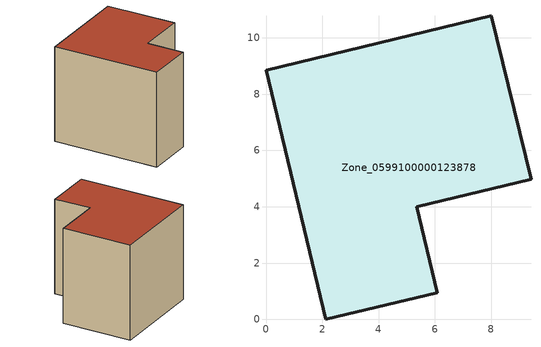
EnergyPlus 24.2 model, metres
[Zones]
Zone_0599100000123878
 floor ground (C_G): 5.35,4 6.08,0.95 2.13,0 0,8.85 8.01,10.79 9.42,4.97 z0
 wall outside (C_F): 0,8.85 2.13,0 6.08,0.95 5.35,4 9.42,4.97 8.01,10.79 0,8.85 z0:8.16
 roof outside (C_R): 9.42,4.97 8.01,10.79 0,8.85 2.13,0 6.08,0.95 5.35,4 z8.16
[BUILDING]
Pand.0599100000123878: North Axis=0; Terrain=City; Loads Convergence Tolerance Value=0.04; Temperature Convergence Tolerance Value=0.4; Solar Distribution=FullExterior; Maximum Number of Warmup Days=25; Minimum Number of Warmup Days=1
[Site:Location]
Rotterdam.The.Hague.AP_ZH_NLD Design_Conditions: Latitude=51.96; Longitude=4.45; Time Zone=1; Elevation=-4.5
[SITE:GROUNDTEMPERATURE:BUILDINGSURFACE]
18, 18, 18, 18, 18, 18, 18, 18, 18, 18, 18, 18
[MATERIAL] Thermal Absorptance=0.9; Solar Absorptance=0.7; Visible Absorptance=0.7
Name | Roughness | Thickness | Conductivity | Density | Specific Heat
G.TC.1965-1974 | MediumSmooth | 0.15 | 0.882353 | 540 | 1210
F.TC.1965-1974 | Rough | 0.3 | 0.697674 | 1920 | 840
R.TC.1965-1974 | MediumRough | 0.2 | 0.232558 | 1500 | 1000
[CONSTRUCTION]
C_G: G.TC.1965-1974
C_F: F.TC.1965-1974
C_R: R.TC.1965-1974
[ZONE]
Zone_0599100000123878: Type=1; Multiplier=1; Ceiling Height=Autocalculate; Volume=Autocalculate; Floor Area=autocalculate; Part of Total Floor Area=Yes
[ZONEINFILTRATION:DESIGNFLOWRATE]
Infil_Zone_0599100000123878: Zone or ZoneList or Space or SpaceList=Zone_0599100000123878; Schedule=AlwaysOn; Design Flow Rate Calculation Method=Flow/Area; Flow Rate per Floor Area=0.003; Constant Term Coefficient=1; Temperature Term Coefficient=0; Velocity Term Coefficient=0; Velocity Squared Term Coefficient=0
[HVACTEMPLATE:ZONE:IDEALLOADSAIRSYSTEM]
Zone_0599100000123878: Maximum Heating Supply Air Temperature=50; Minimum Cooling Supply Air Temperature=13; Maximum Heating Supply Air Humidity Ratio=0.0156; Minimum Cooling Supply Air Humidity Ratio=0.0077; Heating Limit=NoLimit; Cooling Limit=NoLimit; Dehumidification Control Type=ConstantSensibleHeatRatio; Cooling Sensible Heat Ratio=0.7; Dehumidification Setpoint=60; Humidification Control Type=None; Humidification Setpoint=30; Outdoor Air Method=None; Outdoor Air Flow Rate per Person=0.00944; Outdoor Air Flow Rate per Zone Floor Area=0; Outdoor Air Flow Rate per Zone=0; Demand Controlled Ventilation Type=None; Outdoor Air Economizer Type=NoEconomizer; Heat Recovery Type=None; Sensible Heat Recovery Effectiveness=0.7; Latent Heat Recovery Effectiveness=0.65
[ZONECONTROL:THERMOSTAT]
ThermostatControl_Zone_0599100000123878: Zone or ZoneList=Zone_0599100000123878; Control Type Schedule=DualSetpointControlType; Control 1=Thermostat_Zone_0599100000123878; Temperature Difference Between Cutout And Setpoint=0
[THERMOSTATSETPOINT:DUALSETPOINT]
Thermostat_Zone_0599100000123878: Heating Setpoint Temperature Schedule=HeatingSetpoint_Zone_0599100000123878; Cooling Setpoint Temperature Schedule=CoolingSetpoint_Zone_0599100000123878
[SCHEDULE:COMPACT]
HeatingSetpoint_Zone_0599100000123878: Through: 12/31, For: AllDays, Until: 24:00, 21
CoolingSetpoint_Zone_0599100000123878: Through: 12/31, For: AllDays, Until: 24:00, 24
DualSetpointControlType: Through: 12/31, For: AllDays, Until: 24:00, 4
AlwaysOn: Through: 12/31, For: AllDays, Until: 24:00, 1
